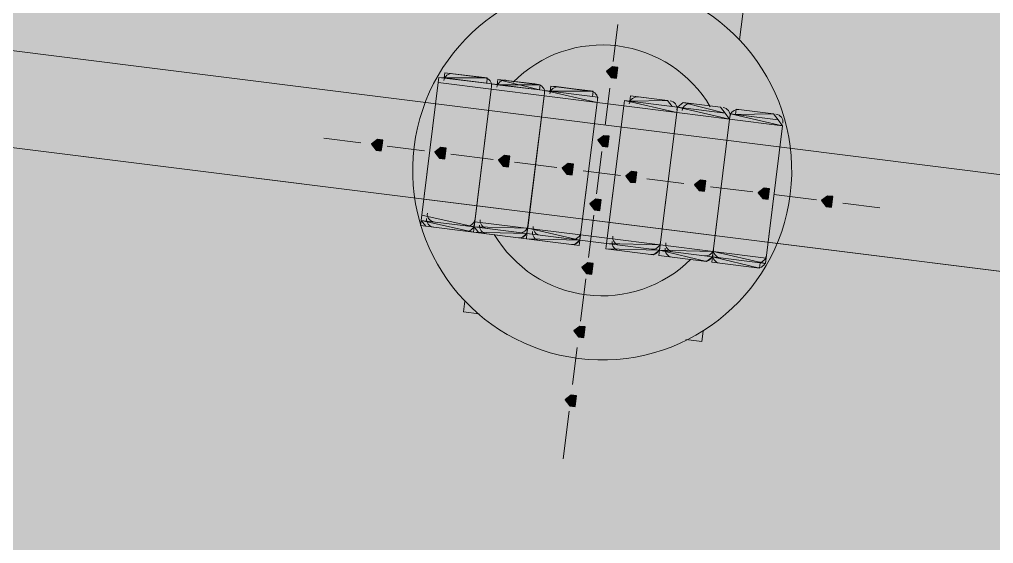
# Model space of a CAD drawing. Header units: metres. Extents: x -4 to 509425, y 7549 to 4732445.
# Drawn here: x 476016.701 to 476018.246, y 4719757.775 to 4719758.607 of the extents above; entities that cross this region are included whole.
import ezdxf

# ---------------------------------------------------------------- set-up
doc = ezdxf.new("R2010")
doc.units = ezdxf.units.M
doc.header["$LTSCALE"] = 0.01
doc.header["$MEASUREMENT"] = 0
doc.layers.get('0').update_dxf_attribs({"lineweight": 0})
doc.layers.add('_SUBESTACIÓN', color=1, linetype='Continuous')
doc.layers.add('SUBESTACION LA VID', color=253, linetype='Continuous')

# ---------------------------------------------------------------- blocks, each defined once
blk = doc.blocks.new('A$Cfff6051d')
at = {"layer": 'SUBESTACION LA VID', "transparency": 33554687}
h = blk.add_hatch(color=256, dxfattribs=at)
h.dxf.hatch_style = 2
h.paths.add_polyline_path([(476017.6488, 4719758.522), (476017.6499, 4719758.5304), (476017.6415, 4719758.5314), (476017.632, 4719758.5241), (476017.6394, 4719758.5146), (476017.6478, 4719758.5136)])
h = blk.add_hatch(color=256, dxfattribs=at)
h.dxf.hatch_style = 2
h.paths.add_polyline_path([(476017.6488, 4719758.522), (476017.6499, 4719758.5304), (476017.6415, 4719758.5314), (476017.632, 4719758.5241), (476017.6394, 4719758.5146), (476017.6478, 4719758.5136)])
h = blk.add_hatch(color=256, dxfattribs=at)
h.dxf.hatch_style = 2
h.paths.add_polyline_path([(476017.6351, 4719758.4128), (476017.6362, 4719758.4212), (476017.6278, 4719758.4222), (476017.6183, 4719758.4149), (476017.6257, 4719758.4054), (476017.6341, 4719758.4044)])
h = blk.add_hatch(color=256, dxfattribs=at)
h.dxf.hatch_style = 2
h.paths.add_polyline_path([(476017.6351, 4719758.4128), (476017.6362, 4719758.4212), (476017.6278, 4719758.4222), (476017.6183, 4719758.4149), (476017.6257, 4719758.4054), (476017.6341, 4719758.4044)])
h = blk.add_hatch(color=256, dxfattribs=at)
h.dxf.hatch_style = 2
h.paths.add_polyline_path([(476017.276, 4719758.4066), (476017.2771, 4719758.415), (476017.2687, 4719758.4161), (476017.2592, 4719758.4087), (476017.2665, 4719758.3993), (476017.2749, 4719758.3982)])
h = blk.add_hatch(color=256, dxfattribs=at)
h.dxf.hatch_style = 2
h.paths.add_polyline_path([(476017.276, 4719758.4066), (476017.2771, 4719758.415), (476017.2687, 4719758.4161), (476017.2592, 4719758.4087), (476017.2665, 4719758.3993), (476017.2749, 4719758.3982)])
h = blk.add_hatch(color=256, dxfattribs=at)
h.dxf.hatch_style = 2
h.paths.add_polyline_path([(476017.3768, 4719758.394), (476017.3779, 4719758.4024), (476017.3695, 4719758.4034), (476017.36, 4719758.3961), (476017.3674, 4719758.3866), (476017.3758, 4719758.3856)])
h = blk.add_hatch(color=256, dxfattribs=at)
h.dxf.hatch_style = 2
h.paths.add_polyline_path([(476017.3768, 4719758.394), (476017.3779, 4719758.4024), (476017.3695, 4719758.4034), (476017.36, 4719758.3961), (476017.3674, 4719758.3866), (476017.3758, 4719758.3856)])
h = blk.add_hatch(color=256, dxfattribs=at)
h.dxf.hatch_style = 2
h.paths.add_polyline_path([(476017.4776, 4719758.3813), (476017.4787, 4719758.3897), (476017.4703, 4719758.3908), (476017.4608, 4719758.3834), (476017.4682, 4719758.374), (476017.4766, 4719758.3729)])
h = blk.add_hatch(color=256, dxfattribs=at)
h.dxf.hatch_style = 2
h.paths.add_polyline_path([(476017.4776, 4719758.3813), (476017.4787, 4719758.3897), (476017.4703, 4719758.3908), (476017.4608, 4719758.3834), (476017.4682, 4719758.374), (476017.4766, 4719758.3729)])
h = blk.add_hatch(color=256, dxfattribs=at)
h.dxf.hatch_style = 2
h.paths.add_polyline_path([(476017.5784, 4719758.3687), (476017.5795, 4719758.3771), (476017.5711, 4719758.3781), (476017.5616, 4719758.3708), (476017.569, 4719758.3613), (476017.5774, 4719758.3603)])
h = blk.add_hatch(color=256, dxfattribs=at)
h.dxf.hatch_style = 2
h.paths.add_polyline_path([(476017.5784, 4719758.3687), (476017.5795, 4719758.3771), (476017.5711, 4719758.3781), (476017.5616, 4719758.3708), (476017.569, 4719758.3613), (476017.5774, 4719758.3603)])
h = blk.add_hatch(color=256, dxfattribs=at)
h.dxf.hatch_style = 2
h.paths.add_polyline_path([(476017.6792, 4719758.3561), (476017.6803, 4719758.3645), (476017.6719, 4719758.3655), (476017.6624, 4719758.3582), (476017.6698, 4719758.3487), (476017.6782, 4719758.3477)])
h = blk.add_hatch(color=256, dxfattribs=at)
h.dxf.hatch_style = 2
h.paths.add_polyline_path([(476017.6792, 4719758.3561), (476017.6803, 4719758.3645), (476017.6719, 4719758.3655), (476017.6624, 4719758.3582), (476017.6698, 4719758.3487), (476017.6782, 4719758.3477)])
h = blk.add_hatch(color=256, dxfattribs=at)
h.dxf.hatch_style = 2
h.paths.add_polyline_path([(476017.7884, 4719758.3424), (476017.7895, 4719758.3508), (476017.7811, 4719758.3518), (476017.7716, 4719758.3445), (476017.779, 4719758.335), (476017.7874, 4719758.334)])
h = blk.add_hatch(color=256, dxfattribs=at)
h.dxf.hatch_style = 2
h.paths.add_polyline_path([(476017.7884, 4719758.3424), (476017.7895, 4719758.3508), (476017.7811, 4719758.3518), (476017.7716, 4719758.3445), (476017.779, 4719758.335), (476017.7874, 4719758.334)])
h = blk.add_hatch(color=256, dxfattribs=at)
h.dxf.hatch_style = 2
h.paths.add_polyline_path([(476017.8892, 4719758.3297), (476017.8903, 4719758.3381), (476017.8819, 4719758.3392), (476017.8724, 4719758.3318), (476017.8798, 4719758.3224), (476017.8882, 4719758.3213)])
h = blk.add_hatch(color=256, dxfattribs=at)
h.dxf.hatch_style = 2
h.paths.add_polyline_path([(476017.8892, 4719758.3297), (476017.8903, 4719758.3381), (476017.8819, 4719758.3392), (476017.8724, 4719758.3318), (476017.8798, 4719758.3224), (476017.8882, 4719758.3213)])
h = blk.add_hatch(color=256, dxfattribs=at)
h.dxf.hatch_style = 2
h.paths.add_polyline_path([(476017.6225, 4719758.312), (476017.6236, 4719758.3204), (476017.6151, 4719758.3214), (476017.6057, 4719758.3141), (476017.613, 4719758.3046), (476017.6214, 4719758.3036)])
h = blk.add_hatch(color=256, dxfattribs=at)
h.dxf.hatch_style = 2
h.paths.add_polyline_path([(476017.6225, 4719758.312), (476017.6236, 4719758.3204), (476017.6151, 4719758.3214), (476017.6057, 4719758.3141), (476017.613, 4719758.3046), (476017.6214, 4719758.3036)])
h = blk.add_hatch(color=256, dxfattribs=at)
h.dxf.hatch_style = 2
h.paths.add_polyline_path([(476017.99, 4719758.3171), (476017.9911, 4719758.3255), (476017.9827, 4719758.3265), (476017.9732, 4719758.3192), (476017.9806, 4719758.3097), (476017.989, 4719758.3087)])
h = blk.add_hatch(color=256, dxfattribs=at)
h.dxf.hatch_style = 2
h.paths.add_polyline_path([(476017.99, 4719758.3171), (476017.9911, 4719758.3255), (476017.9827, 4719758.3265), (476017.9732, 4719758.3192), (476017.9806, 4719758.3097), (476017.989, 4719758.3087)])
h = blk.add_hatch(color=256, dxfattribs=at)
h.dxf.hatch_style = 2
h.paths.add_polyline_path([(476017.6099, 4719758.2112), (476017.6109, 4719758.2196), (476017.6025, 4719758.2206), (476017.5931, 4719758.2133), (476017.6004, 4719758.2038), (476017.6088, 4719758.2028)])
h = blk.add_hatch(color=256, dxfattribs=at)
h.dxf.hatch_style = 2
h.paths.add_polyline_path([(476017.6099, 4719758.2112), (476017.6109, 4719758.2196), (476017.6025, 4719758.2206), (476017.5931, 4719758.2133), (476017.6004, 4719758.2038), (476017.6088, 4719758.2028)])
h = blk.add_hatch(color=256, dxfattribs=at)
h.dxf.hatch_style = 2
h.paths.add_polyline_path([(476017.5972, 4719758.1104), (476017.5983, 4719758.1188), (476017.5899, 4719758.1198), (476017.5804, 4719758.1125), (476017.5878, 4719758.103), (476017.5962, 4719758.102)])
h = blk.add_hatch(color=256, dxfattribs=at)
h.dxf.hatch_style = 2
h.paths.add_polyline_path([(476017.5972, 4719758.1104), (476017.5983, 4719758.1188), (476017.5899, 4719758.1198), (476017.5804, 4719758.1125), (476017.5878, 4719758.103), (476017.5962, 4719758.102)])
h = blk.add_hatch(color=256, dxfattribs=at)
h.dxf.hatch_style = 2
h.paths.add_polyline_path([(476017.5835, 4719758.0012), (476017.5846, 4719758.0096), (476017.5762, 4719758.0106), (476017.5667, 4719758.0033), (476017.5741, 4719757.9938), (476017.5825, 4719757.9928)])
h = blk.add_hatch(color=256, dxfattribs=at)
h.dxf.hatch_style = 2
h.paths.add_polyline_path([(476017.5835, 4719758.0012), (476017.5846, 4719758.0096), (476017.5762, 4719758.0106), (476017.5667, 4719758.0033), (476017.5741, 4719757.9938), (476017.5825, 4719757.9928)])
at = {"layer": 'SUBESTACION LA VID', "lineweight": 15}
for p, q in [((476072.2069, 4719751.5967), (475976.9555, 4719763.5384)), ((476072.1879, 4719751.4455), (475976.9365, 4719763.3871)), ((476017.8431, 4719758.5744), (476018.2201, 4719761.5817)), ((476017.8431, 4719758.5744), (476018.2201, 4719761.5817)), ((476017.6499, 4719758.5986), (476017.6425, 4719758.5398)), ((476017.6499, 4719758.5986), (476017.6425, 4719758.5398)), ((476017.4346, 4719758.5147), (476017.3842, 4719758.521)), ((476017.4346, 4719758.5147), (476017.3842, 4719758.521)), ((476017.3653, 4719758.5063), (476017.3379, 4719758.2879)), ((476017.3653, 4719758.5063), (476017.339, 4719758.2963)), ((476017.5186, 4719758.5042), (476017.4682, 4719758.5105)), ((476017.5186, 4719758.5042), (476017.4682, 4719758.5105)), ((476017.6026, 4719758.4936), (476017.5522, 4719758.5)), ((476017.6026, 4719758.4936), (476017.5522, 4719758.5)), ((476017.6373, 4719758.4978), (476017.6299, 4719758.439)), ((476017.6373, 4719758.4978), (476017.6299, 4719758.439)), ((476017.4493, 4719758.4958), (476017.4219, 4719758.2774)), ((476017.4219, 4719758.2774), (476017.4493, 4719758.4958)), ((476017.4493, 4719758.4958), (476017.423, 4719758.2858)), ((476017.423, 4719758.2858), (476017.4493, 4719758.4958)), ((476017.5333, 4719758.4853), (476017.5059, 4719758.2669)), ((476017.5059, 4719758.2669), (476017.5333, 4719758.4853)), ((476017.5333, 4719758.4853), (476017.507, 4719758.2753)), ((476017.507, 4719758.2753), (476017.5333, 4719758.4853)), ((476017.6782, 4719758.4842), (476017.7286, 4719758.4778)), ((476017.6782, 4719758.4842), (476017.7286, 4719758.4778)), ((476017.5899, 4719758.2563), (476017.6173, 4719758.4747)), ((476017.591, 4719758.2647), (476017.6173, 4719758.4747)), ((476017.6319, 4719758.2511), (476017.6593, 4719758.4695)), ((476017.633, 4719758.2595), (476017.6593, 4719758.4695)), ((476017.7622, 4719758.4736), (476017.8126, 4719758.4673)), ((476017.7622, 4719758.4736), (476017.8126, 4719758.4673)), ((476017.7433, 4719758.4589), (476017.7159, 4719758.2405)), ((476017.7159, 4719758.2405), (476017.7433, 4719758.4589)), ((476017.7433, 4719758.4589), (476017.717, 4719758.2489)), ((476017.717, 4719758.2489), (476017.7433, 4719758.4589)), ((476017.8378, 4719758.4642), (476017.8966, 4719758.4568)), ((476017.8378, 4719758.4642), (476017.8966, 4719758.4568)), ((476017.8273, 4719758.4484), (476017.7999, 4719758.23)), ((476017.7999, 4719758.23), (476017.8273, 4719758.4484)), ((476017.8273, 4719758.4484), (476017.801, 4719758.2384)), ((476017.801, 4719758.2384), (476017.8273, 4719758.4484)), ((476017.9113, 4719758.4379), (476017.8839, 4719758.2195)), ((476017.9113, 4719758.4379), (476017.885, 4719758.2279)), ((476017.2424, 4719758.4108), (476017.1836, 4719758.4182)), ((476017.2424, 4719758.4108), (476017.1836, 4719758.4182)), ((476017.3432, 4719758.3982), (476017.2844, 4719758.4056)), ((476017.3432, 4719758.3982), (476017.2844, 4719758.4056)), ((476017.4524, 4719758.3845), (476017.3852, 4719758.3929)), ((476017.4524, 4719758.3845), (476017.3852, 4719758.3929)), ((476017.6246, 4719758.397), (476017.6162, 4719758.3298)), ((476017.6246, 4719758.397), (476017.6173, 4719758.3382)), ((476017.5532, 4719758.3719), (476017.486, 4719758.3803)), ((476017.5532, 4719758.3719), (476017.486, 4719758.3803)), ((476017.654, 4719758.3592), (476017.5952, 4719758.3666)), ((476017.654, 4719758.3592), (476017.5952, 4719758.3666)), ((476017.7548, 4719758.3466), (476017.696, 4719758.3539)), ((476017.7548, 4719758.3466), (476017.696, 4719758.3539)), ((476017.864, 4719758.3329), (476017.7968, 4719758.3413)), ((476017.864, 4719758.3329), (476017.7968, 4719758.3413)), ((476017.9648, 4719758.3202), (476017.8976, 4719758.3287)), ((476017.9648, 4719758.3202), (476017.8976, 4719758.3287)), ((476018.0656, 4719758.3076), (476018.0068, 4719758.315)), ((476018.0656, 4719758.3076), (476018.0068, 4719758.315)), ((476017.612, 4719758.2962), (476017.6036, 4719758.229)), ((476017.612, 4719758.2962), (476017.6036, 4719758.229)), ((476017.3537, 4719758.2774), (476017.4041, 4719758.2711)), ((476017.3537, 4719758.2774), (476017.4041, 4719758.2711)), ((476017.4377, 4719758.2669), (476017.4881, 4719758.2606)), ((476017.4377, 4719758.2669), (476017.4881, 4719758.2606)), ((476017.5217, 4719758.2564), (476017.5721, 4719758.25)), ((476017.5217, 4719758.2564), (476017.5721, 4719758.25)), ((476017.6981, 4719758.2342), (476017.6477, 4719758.2406)), ((476017.6981, 4719758.2342), (476017.6477, 4719758.2406)), ((476017.7821, 4719758.2237), (476017.7317, 4719758.23)), ((476017.7821, 4719758.2237), (476017.7317, 4719758.23)), ((476017.8661, 4719758.2132), (476017.8073, 4719758.2205)), ((476017.8661, 4719758.2132), (476017.8073, 4719758.2205)), ((476017.5993, 4719758.1954), (476017.5909, 4719758.1282)), ((476017.5993, 4719758.1954), (476017.5909, 4719758.1282)), ((476017.5857, 4719758.0862), (476017.5783, 4719758.0274)), ((476017.5857, 4719758.0862), (476017.5783, 4719758.0274)), ((476017.573, 4719757.9854), (476017.5635, 4719757.9098)), ((476017.573, 4719757.9854), (476017.5635, 4719757.9098))]:
    blk.add_line(p, q, dxfattribs=at)
at = {"layer": 'SUBESTACION LA VID', "lineweight": 0}
for p, q in [((476017.3747, 4719758.5137), (476017.442, 4719758.5053)), ((476017.3747, 4719758.5137), (476017.442, 4719758.5053)), ((476017.3747, 4719758.5137), (476017.443, 4719758.5137)), ((476017.3747, 4719758.5137), (476017.442, 4719758.5053)), ((476017.3747, 4719758.5137), (476017.442, 4719758.5053)), ((476017.3747, 4719758.5137), (476017.443, 4719758.5137)), ((476017.3758, 4719758.5221), (476017.443, 4719758.5137)), ((476017.3758, 4719758.5221), (476017.443, 4719758.5137)), ((476017.3758, 4719758.5221), (476017.4346, 4719758.5147)), ((476017.3758, 4719758.5221), (476017.443, 4719758.5137)), ((476017.3758, 4719758.5221), (476017.443, 4719758.5137)), ((476017.3758, 4719758.5221), (476017.4346, 4719758.5147)), ((476017.4504, 4719758.5042), (476017.5344, 4719758.4937)), ((476017.4504, 4719758.5042), (476017.5344, 4719758.4937)), ((476017.4588, 4719758.5031), (476017.526, 4719758.4947)), ((476017.4588, 4719758.5031), (476017.526, 4719758.4947)), ((476017.4588, 4719758.5031), (476017.526, 4719758.4947)), ((476017.4588, 4719758.5031), (476017.526, 4719758.4947)), ((476017.4588, 4719758.5031), (476017.526, 4719758.4947)), ((476017.4588, 4719758.5031), (476017.527, 4719758.5031)), ((476017.4598, 4719758.5115), (476017.526, 4719758.4947)), ((476017.4598, 4719758.5115), (476017.527, 4719758.5031)), ((476017.4598, 4719758.5115), (476017.527, 4719758.5031)), ((476017.4598, 4719758.5115), (476017.527, 4719758.5031)), ((476017.5438, 4719758.501), (476017.611, 4719758.4926)), ((476017.5438, 4719758.501), (476017.6026, 4719758.4936)), ((476017.5438, 4719758.501), (476017.611, 4719758.4926)), ((476017.5438, 4719758.501), (476017.6026, 4719758.4936)), ((476017.5333, 4719758.4853), (476017.6173, 4719758.4747)), ((476017.5333, 4719758.4853), (476017.6173, 4719758.4747)), ((476017.5333, 4719758.4853), (476017.6173, 4719758.4747)), ((476017.5333, 4719758.4853), (476017.6173, 4719758.4747)), ((476017.5344, 4719758.4937), (476017.6173, 4719758.4747)), ((476017.5344, 4719758.4937), (476017.61, 4719758.4842)), ((476017.5344, 4719758.4937), (476017.6173, 4719758.4747)), ((476017.5344, 4719758.4937), (476017.61, 4719758.4842)), ((476017.5428, 4719758.4926), (476017.61, 4719758.4842)), ((476017.5428, 4719758.4926), (476017.61, 4719758.4842)), ((476017.5428, 4719758.4926), (476017.611, 4719758.4926)), ((476017.5428, 4719758.4926), (476017.611, 4719758.4926)), ((476017.5428, 4719758.4926), (476017.61, 4719758.4842)), ((476017.5428, 4719758.4926), (476017.61, 4719758.4842)), ((476017.5428, 4719758.4926), (476017.61, 4719758.4842)), ((476017.5428, 4719758.4926), (476017.611, 4719758.4926)), ((476017.6698, 4719758.4852), (476017.7286, 4719758.4778)), ((476017.6698, 4719758.4852), (476017.7286, 4719758.4778)), ((476017.6782, 4719758.4842), (476017.7286, 4719758.4778)), ((476017.6782, 4719758.4842), (476017.7286, 4719758.4778)), ((476017.6593, 4719758.4695), (476017.7433, 4719758.4589)), ((476017.6604, 4719758.4779), (476017.7433, 4719758.4589)), ((476017.6604, 4719758.4779), (476017.736, 4719758.4684)), ((476017.6604, 4719758.4779), (476017.736, 4719758.4684)), ((476017.6688, 4719758.4768), (476017.7286, 4719758.4778)), ((476017.6688, 4719758.4768), (476017.7286, 4719758.4778)), ((476017.6688, 4719758.4768), (476017.736, 4719758.4684)), ((476017.6688, 4719758.4768), (476017.736, 4719758.4684)), ((476017.6688, 4719758.4768), (476017.736, 4719758.4684)), ((476017.6688, 4719758.4768), (476017.736, 4719758.4684)), ((476017.6688, 4719758.4768), (476017.736, 4719758.4684)), ((476017.6688, 4719758.4768), (476017.736, 4719758.4684)), ((476017.7444, 4719758.4673), (476017.82, 4719758.4579)), ((476017.7444, 4719758.4673), (476017.82, 4719758.4579)), ((476017.7444, 4719758.4673), (476017.82, 4719758.4579)), ((476017.7444, 4719758.4673), (476017.82, 4719758.4579)), ((476017.7444, 4719758.4673), (476017.82, 4719758.4579)), ((476017.7444, 4719758.4673), (476017.82, 4719758.4579)), ((476017.7538, 4719758.4747), (476017.82, 4719758.4579)), ((476017.7538, 4719758.4747), (476017.8126, 4719758.4673)), ((476017.7538, 4719758.4747), (476017.8126, 4719758.4673)), ((476017.7538, 4719758.4747), (476017.82, 4719758.4579)), ((476017.7538, 4719758.4747), (476017.8126, 4719758.4673)), ((476017.7538, 4719758.4747), (476017.8126, 4719758.4673)), ((476017.7622, 4719758.4736), (476017.8126, 4719758.4673)), ((476017.7622, 4719758.4736), (476017.8126, 4719758.4673)), ((476017.7433, 4719758.4589), (476017.8273, 4719758.4484)), ((476017.7433, 4719758.4589), (476017.8273, 4719758.4484)), ((476017.7528, 4719758.4663), (476017.82, 4719758.4579)), ((476017.7528, 4719758.4663), (476017.82, 4719758.4579)), ((476017.8284, 4719758.4568), (476017.904, 4719758.4473)), ((476017.8284, 4719758.4568), (476017.904, 4719758.4473)), ((476017.8284, 4719758.4568), (476017.904, 4719758.4473)), ((476017.8284, 4719758.4568), (476017.904, 4719758.4473)), ((476017.8368, 4719758.4558), (476017.8966, 4719758.4568)), ((476017.8368, 4719758.4558), (476017.8966, 4719758.4568)), ((476017.8368, 4719758.4558), (476017.904, 4719758.4473)), ((476017.8368, 4719758.4558), (476017.904, 4719758.4473)), ((476017.8378, 4719758.4642), (476017.8966, 4719758.4568)), ((476017.8378, 4719758.4642), (476017.8966, 4719758.4568)), ((476017.8378, 4719758.4642), (476017.8966, 4719758.4568)), ((476017.8378, 4719758.4642), (476017.8966, 4719758.4568)), ((476017.8273, 4719758.4484), (476017.9113, 4719758.4379)), ((476017.8273, 4719758.4484), (476017.9113, 4719758.4379)), ((476017.8273, 4719758.4484), (476017.9113, 4719758.4379)), ((476017.8273, 4719758.4484), (476017.9113, 4719758.4379)), ((476017.4219, 4719758.2774), (476017.339, 4719758.2963)), ((476017.423, 4719758.2858), (476017.591, 4719758.2647)), ((476017.4125, 4719758.27), (476017.3453, 4719758.2785)), ((476017.4125, 4719758.27), (476017.3453, 4719758.2785)), ((476017.4125, 4719758.27), (476017.3453, 4719758.2785)), ((476017.4125, 4719758.27), (476017.3453, 4719758.2785)), ((476017.4125, 4719758.27), (476017.3453, 4719758.2785)), ((476017.4125, 4719758.27), (476017.3453, 4719758.2785)), ((476017.4125, 4719758.27), (476017.3537, 4719758.2774)), ((476017.4125, 4719758.27), (476017.3537, 4719758.2774)), ((476017.5059, 4719758.2669), (476017.4209, 4719758.269)), ((476017.5049, 4719758.2585), (476017.4209, 4719758.269)), ((476017.5059, 4719758.2669), (476017.4219, 4719758.2774)), ((476017.5059, 4719758.2669), (476017.4219, 4719758.2774)), ((476017.507, 4719758.2753), (476017.4219, 4719758.2774)), ((476017.5059, 4719758.2669), (476017.4219, 4719758.2774)), ((476017.5059, 4719758.2669), (476017.4219, 4719758.2774)), ((476017.5059, 4719758.2669), (476017.4219, 4719758.2774)), ((476017.4881, 4719758.2606), (476017.4293, 4719758.2679)), ((476017.4965, 4719758.2595), (476017.4293, 4719758.2679)), ((476017.4965, 4719758.2595), (476017.4293, 4719758.2679)), ((476017.4965, 4719758.2595), (476017.4293, 4719758.2679)), ((476017.4965, 4719758.2595), (476017.4293, 4719758.2679)), ((476017.4965, 4719758.2595), (476017.4293, 4719758.2679)), ((476017.4881, 4719758.2606), (476017.4293, 4719758.2679)), ((476017.4965, 4719758.2595), (476017.4293, 4719758.2679)), ((476017.4965, 4719758.2595), (476017.4293, 4719758.2679)), ((476017.4965, 4719758.2595), (476017.4293, 4719758.2679)), ((476017.4965, 4719758.2595), (476017.4293, 4719758.2679)), ((476017.4965, 4719758.2595), (476017.4293, 4719758.2679)), ((476017.5899, 4719758.2563), (476017.5059, 4719758.2669)), ((476017.5899, 4719758.2563), (476017.5059, 4719758.2669)), ((476017.5805, 4719758.249), (476017.5049, 4719758.2585)), ((476017.5899, 4719758.2563), (476017.5049, 4719758.2585)), ((476017.5805, 4719758.249), (476017.5049, 4719758.2585)), ((476017.5805, 4719758.249), (476017.5049, 4719758.2585)), ((476017.5899, 4719758.2563), (476017.5049, 4719758.2585)), ((476017.5805, 4719758.249), (476017.5133, 4719758.2574)), ((476017.5805, 4719758.249), (476017.5133, 4719758.2574)), ((476017.5805, 4719758.249), (476017.5133, 4719758.2574)), ((476017.5805, 4719758.249), (476017.5133, 4719758.2574)), ((476017.5805, 4719758.249), (476017.5133, 4719758.2574)), ((476017.5805, 4719758.249), (476017.5133, 4719758.2574)), ((476017.5805, 4719758.249), (476017.5133, 4719758.2574)), ((476017.7159, 4719758.2405), (476017.6319, 4719758.2511)), ((476017.717, 4719758.2489), (476017.6319, 4719758.2511)), ((476017.7159, 4719758.2405), (476017.6319, 4719758.2511)), ((476017.885, 4719758.2279), (476017.633, 4719758.2595)), ((476017.6981, 4719758.2342), (476017.6393, 4719758.2416)), ((476017.7065, 4719758.2332), (476017.6393, 4719758.2416)), ((476017.7065, 4719758.2332), (476017.6393, 4719758.2416)), ((476017.6981, 4719758.2342), (476017.6393, 4719758.2416)), ((476017.7065, 4719758.2332), (476017.6393, 4719758.2416)), ((476017.7065, 4719758.2332), (476017.6393, 4719758.2416)), ((476017.7915, 4719758.2311), (476017.7159, 4719758.2405)), ((476017.7915, 4719758.2311), (476017.7159, 4719758.2405)), ((476017.885, 4719758.2279), (476017.717, 4719758.2489)), ((476017.8839, 4719758.2195), (476017.801, 4719758.2384)), ((476017.7905, 4719758.2227), (476017.7149, 4719758.2321)), ((476017.7905, 4719758.2227), (476017.7149, 4719758.2321)), ((476017.7905, 4719758.2227), (476017.7149, 4719758.2321)), ((476017.7905, 4719758.2227), (476017.7149, 4719758.2321)), ((476017.7821, 4719758.2237), (476017.7233, 4719758.2311)), ((476017.7905, 4719758.2227), (476017.7233, 4719758.2311)), ((476017.7821, 4719758.2237), (476017.7233, 4719758.2311)), ((476017.7905, 4719758.2227), (476017.7233, 4719758.2311)), ((476017.7821, 4719758.2237), (476017.7317, 4719758.23)), ((476017.7821, 4719758.2237), (476017.7317, 4719758.23)), ((476017.8745, 4719758.2121), (476017.7989, 4719758.2216)), ((476017.8745, 4719758.2121), (476017.7989, 4719758.2216)), ((476017.8745, 4719758.2121), (476017.7989, 4719758.2216)), ((476017.8745, 4719758.2121), (476017.7989, 4719758.2216)), ((476017.8745, 4719758.2121), (476017.7989, 4719758.2216)), ((476017.8745, 4719758.2121), (476017.7999, 4719758.23)), ((476017.8661, 4719758.2132), (476017.8073, 4719758.2205)), ((476017.8661, 4719758.2132), (476017.8073, 4719758.2205)), ((476017.8661, 4719758.2132), (476017.8073, 4719758.2205)), ((476017.8745, 4719758.2121), (476017.8073, 4719758.2205)), ((476017.8745, 4719758.2121), (476017.8073, 4719758.2205)), ((476017.8661, 4719758.2132), (476017.8073, 4719758.2205)), ((476017.8661, 4719758.2132), (476017.8073, 4719758.2205)), ((476017.8661, 4719758.2132), (476017.8073, 4719758.2205)), ((476017.8745, 4719758.2121), (476017.8073, 4719758.2205)), ((476017.8745, 4719758.2121), (476017.8073, 4719758.2205))]:
    blk.add_line(p, q, dxfattribs=at)
at = {"layer": 'SUBESTACION LA VID', "lineweight": 15}
for points in [[(476072.1879, 4719751.4455), (476072.2069, 4719751.5967), (475976.9555, 4719763.5384), (475976.9365, 4719763.3871), (476072.1879, 4719751.4455)], [(476017.485, 4719758.5084), (476017.4682, 4719758.5105), (476017.4598, 4719758.5115), (476017.4588, 4719758.5031), (476017.4504, 4719758.5042), (476017.4493, 4719758.4958), (476017.4504, 4719758.5042), (476017.442, 4719758.5053), (476017.443, 4719758.5137), (476017.4346, 4719758.5147), (476017.3842, 4719758.521), (476017.3758, 4719758.5221), (476017.3747, 4719758.5137), (476017.3663, 4719758.5147), (476017.3653, 4719758.5063), (476017.3379, 4719758.2879), (476017.3369, 4719758.2795), (476017.3453, 4719758.2785), (476017.3537, 4719758.2774), (476017.4041, 4719758.2711), (476017.4125, 4719758.27), (476017.4209, 4719758.269), (476017.4219, 4719758.2774), (476017.4293, 4719758.2679), (476017.4377, 4719758.2669), (476017.4881, 4719758.2606), (476017.4965, 4719758.2595), (476017.5049, 4719758.2585), (476017.5059, 4719758.2669), (476017.5049, 4719758.2585), (476017.5133, 4719758.2574), (476017.5217, 4719758.2564), (476017.5721, 4719758.25), (476017.5805, 4719758.249), (476017.5889, 4719758.2479), (476017.5899, 4719758.2563), (476017.6319, 4719758.2511), (476017.6309, 4719758.2427), (476017.6393, 4719758.2416), (476017.6477, 4719758.2406), (476017.6981, 4719758.2342), (476017.7065, 4719758.2332), (476017.7159, 4719758.2405), (476017.7149, 4719758.2321), (476017.7233, 4719758.2311), (476017.7317, 4719758.23), (476017.7821, 4719758.2237), (476017.7905, 4719758.2227), (476017.7999, 4719758.23), (476017.7989, 4719758.2216), (476017.8073, 4719758.2205), (476017.8661, 4719758.2132), (476017.8745, 4719758.2121), (476017.8755, 4719758.2205), (476017.8839, 4719758.2195), (476017.9113, 4719758.4379), (476017.904, 4719758.4473), (476017.8966, 4719758.4568), (476017.8378, 4719758.4642), (476017.8368, 4719758.4558), (476017.8284, 4719758.4568), (476017.8273, 4719758.4484), (476017.82, 4719758.4579), (476017.8126, 4719758.4673), (476017.7622, 4719758.4736), (476017.7538, 4719758.4747), (476017.7444, 4719758.4673), (476017.7433, 4719758.4589), (476017.7444, 4719758.4673), (476017.736, 4719758.4684), (476017.7286, 4719758.4778), (476017.6782, 4719758.4842), (476017.6698, 4719758.4852), (476017.6688, 4719758.4768), (476017.6604, 4719758.4779), (476017.6593, 4719758.4695), (476017.6173, 4719758.4747), (476017.6184, 4719758.4831), (476017.61, 4719758.4842), (476017.611, 4719758.4926), (476017.6026, 4719758.4936), (476017.5522, 4719758.5), (476017.5438, 4719758.501), (476017.5428, 4719758.4926), (476017.5344, 4719758.4937), (476017.5333, 4719758.4853), (476017.5344, 4719758.4937), (476017.526, 4719758.4947), (476017.527, 4719758.5031), (476017.5186, 4719758.5042), (476017.485, 4719758.5084)], [(476017.485, 4719758.5084), (476017.4682, 4719758.5105), (476017.4598, 4719758.5115), (476017.4588, 4719758.5031), (476017.4504, 4719758.5042), (476017.4493, 4719758.4958), (476017.4504, 4719758.5042), (476017.442, 4719758.5053), (476017.443, 4719758.5137), (476017.4346, 4719758.5147), (476017.3842, 4719758.521), (476017.3758, 4719758.5221), (476017.3747, 4719758.5137), (476017.3663, 4719758.5147), (476017.3653, 4719758.5063), (476017.339, 4719758.2963), (476017.3379, 4719758.2879), (476017.3453, 4719758.2785), (476017.3537, 4719758.2774), (476017.4041, 4719758.2711), (476017.4125, 4719758.27), (476017.4209, 4719758.269), (476017.4219, 4719758.2774), (476017.423, 4719758.2858), (476017.4219, 4719758.2774), (476017.4293, 4719758.2679), (476017.4377, 4719758.2669), (476017.4881, 4719758.2606), (476017.4965, 4719758.2595), (476017.5059, 4719758.2669), (476017.507, 4719758.2753), (476017.5059, 4719758.2669), (476017.5049, 4719758.2585), (476017.5133, 4719758.2574), (476017.5217, 4719758.2564), (476017.5721, 4719758.25), (476017.5805, 4719758.249), (476017.5899, 4719758.2563), (476017.591, 4719758.2647), (476017.633, 4719758.2595), (476017.6319, 4719758.2511), (476017.6309, 4719758.2427), (476017.6393, 4719758.2416), (476017.6477, 4719758.2406), (476017.6981, 4719758.2342), (476017.7065, 4719758.2332), (476017.7159, 4719758.2405), (476017.717, 4719758.2489), (476017.7159, 4719758.2405), (476017.7149, 4719758.2321), (476017.7233, 4719758.2311), (476017.7317, 4719758.23), (476017.7821, 4719758.2237), (476017.7905, 4719758.2227), (476017.7999, 4719758.23), (476017.801, 4719758.2384), (476017.7999, 4719758.23), (476017.7989, 4719758.2216), (476017.8073, 4719758.2205), (476017.8661, 4719758.2132), (476017.8745, 4719758.2121), (476017.8755, 4719758.2205), (476017.8839, 4719758.2195), (476017.885, 4719758.2279), (476017.9113, 4719758.4379), (476017.904, 4719758.4473), (476017.8966, 4719758.4568), (476017.8378, 4719758.4642), (476017.8368, 4719758.4558), (476017.8284, 4719758.4568), (476017.8273, 4719758.4484), (476017.82, 4719758.4579), (476017.8126, 4719758.4673), (476017.7622, 4719758.4736), (476017.7538, 4719758.4747), (476017.7444, 4719758.4673), (476017.7433, 4719758.4589), (476017.7444, 4719758.4673), (476017.736, 4719758.4684), (476017.7286, 4719758.4778), (476017.6782, 4719758.4842), (476017.6698, 4719758.4852), (476017.6688, 4719758.4768), (476017.6604, 4719758.4779), (476017.6593, 4719758.4695), (476017.6173, 4719758.4747), (476017.6184, 4719758.4831), (476017.61, 4719758.4842), (476017.611, 4719758.4926), (476017.6026, 4719758.4936), (476017.5522, 4719758.5), (476017.5438, 4719758.501), (476017.5428, 4719758.4926), (476017.5344, 4719758.4937), (476017.5333, 4719758.4853), (476017.5344, 4719758.4937), (476017.526, 4719758.4947), (476017.527, 4719758.5031), (476017.5186, 4719758.5042), (476017.485, 4719758.5084)], [(476017.4303, 4719758.1398), (476017.4051, 4719758.143), (476017.4072, 4719758.1598)], [(476017.4303, 4719758.1398), (476017.4051, 4719758.143), (476017.4072, 4719758.1598)], [(476017.7579, 4719758.0988), (476017.7831, 4719758.0956), (476017.7852, 4719758.1124)], [(476017.7579, 4719758.0988), (476017.7831, 4719758.0956), (476017.7852, 4719758.1124)]]:
    blk.add_lwpolyline(points, dxfattribs=at)
at = {"layer": 'SUBESTACION LA VID'}
for points in [[(476017.6488, 4719758.522), (476017.6499, 4719758.5304), (476017.6415, 4719758.5314), (476017.632, 4719758.5241), (476017.6394, 4719758.5146), (476017.6478, 4719758.5136)], [(476017.6488, 4719758.522), (476017.6499, 4719758.5304), (476017.6415, 4719758.5314), (476017.632, 4719758.5241), (476017.6394, 4719758.5146), (476017.6478, 4719758.5136)], [(476017.6351, 4719758.4128), (476017.6362, 4719758.4212), (476017.6278, 4719758.4222), (476017.6183, 4719758.4149), (476017.6257, 4719758.4054), (476017.6341, 4719758.4044)], [(476017.6351, 4719758.4128), (476017.6362, 4719758.4212), (476017.6278, 4719758.4222), (476017.6183, 4719758.4149), (476017.6257, 4719758.4054), (476017.6341, 4719758.4044)], [(476017.276, 4719758.4066), (476017.2771, 4719758.415), (476017.2687, 4719758.4161), (476017.2592, 4719758.4087), (476017.2665, 4719758.3993), (476017.2749, 4719758.3982)], [(476017.276, 4719758.4066), (476017.2771, 4719758.415), (476017.2687, 4719758.4161), (476017.2592, 4719758.4087), (476017.2665, 4719758.3993), (476017.2749, 4719758.3982)], [(476017.3768, 4719758.394), (476017.3779, 4719758.4024), (476017.3695, 4719758.4034), (476017.36, 4719758.3961), (476017.3674, 4719758.3866), (476017.3758, 4719758.3856)], [(476017.3768, 4719758.394), (476017.3779, 4719758.4024), (476017.3695, 4719758.4034), (476017.36, 4719758.3961), (476017.3674, 4719758.3866), (476017.3758, 4719758.3856)], [(476017.4776, 4719758.3813), (476017.4787, 4719758.3897), (476017.4703, 4719758.3908), (476017.4608, 4719758.3834), (476017.4682, 4719758.374), (476017.4766, 4719758.3729)], [(476017.4776, 4719758.3813), (476017.4787, 4719758.3897), (476017.4703, 4719758.3908), (476017.4608, 4719758.3834), (476017.4682, 4719758.374), (476017.4766, 4719758.3729)], [(476017.5784, 4719758.3687), (476017.5795, 4719758.3771), (476017.5711, 4719758.3781), (476017.5616, 4719758.3708), (476017.569, 4719758.3613), (476017.5774, 4719758.3603)], [(476017.5784, 4719758.3687), (476017.5795, 4719758.3771), (476017.5711, 4719758.3781), (476017.5616, 4719758.3708), (476017.569, 4719758.3613), (476017.5774, 4719758.3603)], [(476017.6792, 4719758.3561), (476017.6803, 4719758.3645), (476017.6719, 4719758.3655), (476017.6624, 4719758.3582), (476017.6698, 4719758.3487), (476017.6782, 4719758.3477)], [(476017.6792, 4719758.3561), (476017.6803, 4719758.3645), (476017.6719, 4719758.3655), (476017.6624, 4719758.3582), (476017.6698, 4719758.3487), (476017.6782, 4719758.3477)], [(476017.7884, 4719758.3424), (476017.7895, 4719758.3508), (476017.7811, 4719758.3518), (476017.7716, 4719758.3445), (476017.779, 4719758.335), (476017.7874, 4719758.334)], [(476017.7884, 4719758.3424), (476017.7895, 4719758.3508), (476017.7811, 4719758.3518), (476017.7716, 4719758.3445), (476017.779, 4719758.335), (476017.7874, 4719758.334)], [(476017.8892, 4719758.3297), (476017.8903, 4719758.3381), (476017.8819, 4719758.3392), (476017.8724, 4719758.3318), (476017.8798, 4719758.3224), (476017.8882, 4719758.3213)], [(476017.8892, 4719758.3297), (476017.8903, 4719758.3381), (476017.8819, 4719758.3392), (476017.8724, 4719758.3318), (476017.8798, 4719758.3224), (476017.8882, 4719758.3213)], [(476017.6225, 4719758.312), (476017.6236, 4719758.3204), (476017.6151, 4719758.3214), (476017.6057, 4719758.3141), (476017.613, 4719758.3046), (476017.6214, 4719758.3036)], [(476017.6225, 4719758.312), (476017.6236, 4719758.3204), (476017.6151, 4719758.3214), (476017.6057, 4719758.3141), (476017.613, 4719758.3046), (476017.6214, 4719758.3036)], [(476017.99, 4719758.3171), (476017.9911, 4719758.3255), (476017.9827, 4719758.3265), (476017.9732, 4719758.3192), (476017.9806, 4719758.3097), (476017.989, 4719758.3087)], [(476017.99, 4719758.3171), (476017.9911, 4719758.3255), (476017.9827, 4719758.3265), (476017.9732, 4719758.3192), (476017.9806, 4719758.3097), (476017.989, 4719758.3087)], [(476017.6099, 4719758.2112), (476017.6109, 4719758.2196), (476017.6025, 4719758.2206), (476017.5931, 4719758.2133), (476017.6004, 4719758.2038), (476017.6088, 4719758.2028)], [(476017.6099, 4719758.2112), (476017.6109, 4719758.2196), (476017.6025, 4719758.2206), (476017.5931, 4719758.2133), (476017.6004, 4719758.2038), (476017.6088, 4719758.2028)], [(476017.5972, 4719758.1104), (476017.5983, 4719758.1188), (476017.5899, 4719758.1198), (476017.5804, 4719758.1125), (476017.5878, 4719758.103), (476017.5962, 4719758.102)], [(476017.5972, 4719758.1104), (476017.5983, 4719758.1188), (476017.5899, 4719758.1198), (476017.5804, 4719758.1125), (476017.5878, 4719758.103), (476017.5962, 4719758.102)], [(476017.5835, 4719758.0012), (476017.5846, 4719758.0096), (476017.5762, 4719758.0106), (476017.5667, 4719758.0033), (476017.5741, 4719757.9938), (476017.5825, 4719757.9928)], [(476017.5835, 4719758.0012), (476017.5846, 4719758.0096), (476017.5762, 4719758.0106), (476017.5667, 4719758.0033), (476017.5741, 4719757.9938), (476017.5825, 4719757.9928)]]:
    blk.add_lwpolyline(points, close=True, dxfattribs=at)
at = {"layer": 'SUBESTACION LA VID', "lineweight": 0}
for points in [[(476017.6488, 4719758.522), (476017.6499, 4719758.5304), (476017.6415, 4719758.5314), (476017.632, 4719758.5241), (476017.6394, 4719758.5146), (476017.6478, 4719758.5136)], [(476017.6488, 4719758.522), (476017.6499, 4719758.5304), (476017.6415, 4719758.5314), (476017.632, 4719758.5241), (476017.6394, 4719758.5146), (476017.6478, 4719758.5136)], [(476017.6351, 4719758.4128), (476017.6362, 4719758.4212), (476017.6278, 4719758.4222), (476017.6183, 4719758.4149), (476017.6257, 4719758.4054), (476017.6341, 4719758.4044)], [(476017.6351, 4719758.4128), (476017.6362, 4719758.4212), (476017.6278, 4719758.4222), (476017.6183, 4719758.4149), (476017.6257, 4719758.4054), (476017.6341, 4719758.4044)], [(476017.276, 4719758.4066), (476017.2771, 4719758.415), (476017.2687, 4719758.4161), (476017.2592, 4719758.4087), (476017.2665, 4719758.3993), (476017.2749, 4719758.3982)], [(476017.276, 4719758.4066), (476017.2771, 4719758.415), (476017.2687, 4719758.4161), (476017.2592, 4719758.4087), (476017.2665, 4719758.3993), (476017.2749, 4719758.3982)], [(476017.3768, 4719758.394), (476017.3779, 4719758.4024), (476017.3695, 4719758.4034), (476017.36, 4719758.3961), (476017.3674, 4719758.3866), (476017.3758, 4719758.3856)], [(476017.3768, 4719758.394), (476017.3779, 4719758.4024), (476017.3695, 4719758.4034), (476017.36, 4719758.3961), (476017.3674, 4719758.3866), (476017.3758, 4719758.3856)], [(476017.4776, 4719758.3813), (476017.4787, 4719758.3897), (476017.4703, 4719758.3908), (476017.4608, 4719758.3834), (476017.4682, 4719758.374), (476017.4766, 4719758.3729)], [(476017.4776, 4719758.3813), (476017.4787, 4719758.3897), (476017.4703, 4719758.3908), (476017.4608, 4719758.3834), (476017.4682, 4719758.374), (476017.4766, 4719758.3729)], [(476017.5784, 4719758.3687), (476017.5795, 4719758.3771), (476017.5711, 4719758.3781), (476017.5616, 4719758.3708), (476017.569, 4719758.3613), (476017.5774, 4719758.3603)], [(476017.5784, 4719758.3687), (476017.5795, 4719758.3771), (476017.5711, 4719758.3781), (476017.5616, 4719758.3708), (476017.569, 4719758.3613), (476017.5774, 4719758.3603)], [(476017.6792, 4719758.3561), (476017.6803, 4719758.3645), (476017.6719, 4719758.3655), (476017.6624, 4719758.3582), (476017.6698, 4719758.3487), (476017.6782, 4719758.3477)], [(476017.6792, 4719758.3561), (476017.6803, 4719758.3645), (476017.6719, 4719758.3655), (476017.6624, 4719758.3582), (476017.6698, 4719758.3487), (476017.6782, 4719758.3477)], [(476017.7884, 4719758.3424), (476017.7895, 4719758.3508), (476017.7811, 4719758.3518), (476017.7716, 4719758.3445), (476017.779, 4719758.335), (476017.7874, 4719758.334)], [(476017.7884, 4719758.3424), (476017.7895, 4719758.3508), (476017.7811, 4719758.3518), (476017.7716, 4719758.3445), (476017.779, 4719758.335), (476017.7874, 4719758.334)], [(476017.8892, 4719758.3297), (476017.8903, 4719758.3381), (476017.8819, 4719758.3392), (476017.8724, 4719758.3318), (476017.8798, 4719758.3224), (476017.8882, 4719758.3213)], [(476017.8892, 4719758.3297), (476017.8903, 4719758.3381), (476017.8819, 4719758.3392), (476017.8724, 4719758.3318), (476017.8798, 4719758.3224), (476017.8882, 4719758.3213)], [(476017.6225, 4719758.312), (476017.6236, 4719758.3204), (476017.6151, 4719758.3214), (476017.6057, 4719758.3141), (476017.613, 4719758.3046), (476017.6214, 4719758.3036)], [(476017.6225, 4719758.312), (476017.6236, 4719758.3204), (476017.6151, 4719758.3214), (476017.6057, 4719758.3141), (476017.613, 4719758.3046), (476017.6214, 4719758.3036)], [(476017.99, 4719758.3171), (476017.9911, 4719758.3255), (476017.9827, 4719758.3265), (476017.9732, 4719758.3192), (476017.9806, 4719758.3097), (476017.989, 4719758.3087)], [(476017.99, 4719758.3171), (476017.9911, 4719758.3255), (476017.9827, 4719758.3265), (476017.9732, 4719758.3192), (476017.9806, 4719758.3097), (476017.989, 4719758.3087)], [(476017.6099, 4719758.2112), (476017.6109, 4719758.2196), (476017.6025, 4719758.2206), (476017.5931, 4719758.2133), (476017.6004, 4719758.2038), (476017.6088, 4719758.2028)], [(476017.6099, 4719758.2112), (476017.6109, 4719758.2196), (476017.6025, 4719758.2206), (476017.5931, 4719758.2133), (476017.6004, 4719758.2038), (476017.6088, 4719758.2028)], [(476017.5972, 4719758.1104), (476017.5983, 4719758.1188), (476017.5899, 4719758.1198), (476017.5804, 4719758.1125), (476017.5878, 4719758.103), (476017.5962, 4719758.102)], [(476017.5972, 4719758.1104), (476017.5983, 4719758.1188), (476017.5899, 4719758.1198), (476017.5804, 4719758.1125), (476017.5878, 4719758.103), (476017.5962, 4719758.102)], [(476017.5835, 4719758.0012), (476017.5846, 4719758.0096), (476017.5762, 4719758.0106), (476017.5667, 4719758.0033), (476017.5741, 4719757.9938), (476017.5825, 4719757.9928)], [(476017.5835, 4719758.0012), (476017.5846, 4719758.0096), (476017.5762, 4719758.0106), (476017.5667, 4719758.0033), (476017.5741, 4719757.9938), (476017.5825, 4719757.9928)]]:
    blk.add_lwpolyline(points, close=True, dxfattribs=at)
for points in [[(476017.3663, 4719758.5147), (476017.4504, 4719758.5042), (476017.3663, 4719758.5147)], [(476017.61, 4719758.4842), (476017.5344, 4719758.4937), (476017.4504, 4719758.5042), (476017.3663, 4719758.5147)], [(476017.3663, 4719758.5147), (476017.4504, 4719758.5042), (476017.3663, 4719758.5147)], [(476017.61, 4719758.4842), (476017.5344, 4719758.4937), (476017.4504, 4719758.5042), (476017.3663, 4719758.5147)], [(476017.3747, 4719758.5137), (476017.4504, 4719758.5042), (476017.526, 4719758.4947)], [(476017.3747, 4719758.5137), (476017.4504, 4719758.5042), (476017.526, 4719758.4947)], [(476017.6173, 4719758.4747), (476017.3653, 4719758.5063), (476017.5333, 4719758.4853)], [(476017.5333, 4719758.4853), (476017.4493, 4719758.4958), (476017.3653, 4719758.5063)], [(476017.3653, 4719758.5063), (476017.4493, 4719758.4958), (476017.5333, 4719758.4853)], [(476017.6173, 4719758.4747), (476017.3653, 4719758.5063), (476017.5333, 4719758.4853)], [(476017.5333, 4719758.4853), (476017.4493, 4719758.4958), (476017.3653, 4719758.5063)], [(476017.3653, 4719758.5063), (476017.4493, 4719758.4958), (476017.5333, 4719758.4853)], [(476017.6184, 4719758.4831), (476017.5344, 4719758.4937), (476017.4504, 4719758.5042)], [(476017.6184, 4719758.4831), (476017.5344, 4719758.4937), (476017.4504, 4719758.5042)], [(476017.4598, 4719758.5115), (476017.5186, 4719758.5042), (476017.4682, 4719758.5105)], [(476017.4598, 4719758.5115), (476017.5186, 4719758.5042), (476017.4682, 4719758.5105)], [(476017.8273, 4719758.4484), (476017.7433, 4719758.4589), (476017.6593, 4719758.4695), (476017.7433, 4719758.4589)], [(476017.8273, 4719758.4484), (476017.7433, 4719758.4589), (476017.6593, 4719758.4695), (476017.7433, 4719758.4589)], [(476017.8273, 4719758.4484), (476017.7444, 4719758.4673), (476017.6604, 4719758.4779)], [(476017.6604, 4719758.4779), (476017.7444, 4719758.4673), (476017.82, 4719758.4579)], [(476017.8273, 4719758.4484), (476017.7444, 4719758.4673), (476017.6604, 4719758.4779)], [(476017.6604, 4719758.4779), (476017.7444, 4719758.4673), (476017.82, 4719758.4579)], [(476017.9113, 4719758.4379), (476017.8284, 4719758.4568), (476017.904, 4719758.4473)], [(476017.8284, 4719758.4568), (476017.904, 4719758.4473), (476017.8284, 4719758.4568)], [(476017.9113, 4719758.4379), (476017.8284, 4719758.4568), (476017.904, 4719758.4473)], [(476017.8284, 4719758.4568), (476017.904, 4719758.4473), (476017.8284, 4719758.4568)], [(476017.3453, 4719758.2785), (476017.4209, 4719758.269), (476017.3379, 4719758.2879)], [(476017.4219, 4719758.2774), (476017.3379, 4719758.2879), (476017.4219, 4719758.2774)], [(476017.3379, 4719758.2879), (476017.4219, 4719758.2774), (476017.5059, 4719758.2669), (476017.5899, 4719758.2563), (476017.507, 4719758.2753)], [(476017.4219, 4719758.2774), (476017.3379, 4719758.2879), (476017.4219, 4719758.2774)], [(476017.3379, 4719758.2879), (476017.4219, 4719758.2774), (476017.5059, 4719758.2669), (476017.5899, 4719758.2563), (476017.5059, 4719758.2669)], [(476017.3379, 4719758.2879), (476017.4219, 4719758.2774), (476017.5899, 4719758.2563)], [(476017.3453, 4719758.2785), (476017.4209, 4719758.269), (476017.3369, 4719758.2795)], [(476017.4125, 4719758.27), (476017.3537, 4719758.2774), (476017.4125, 4719758.27)], [(476017.4125, 4719758.27), (476017.3537, 4719758.2774), (476017.4125, 4719758.27)], [(476017.4293, 4719758.2679), (476017.5049, 4719758.2585), (476017.5805, 4719758.249)], [(476017.4293, 4719758.2679), (476017.5049, 4719758.2585), (476017.5805, 4719758.249)], [(476017.5217, 4719758.2564), (476017.5805, 4719758.249), (476017.5133, 4719758.2574)], [(476017.5217, 4719758.2564), (476017.5805, 4719758.249), (476017.5133, 4719758.2574)], [(476017.6319, 4719758.2511), (476017.7159, 4719758.2405), (476017.801, 4719758.2384)], [(476017.6319, 4719758.2511), (476017.7159, 4719758.2405), (476017.7999, 4719758.23)], [(476017.8839, 4719758.2195), (476017.6319, 4719758.2511), (476017.7159, 4719758.2405)], [(476017.7065, 4719758.2332), (476017.6309, 4719758.2427), (476017.7159, 4719758.2405), (476017.7905, 4719758.2227)], [(476017.7065, 4719758.2332), (476017.6309, 4719758.2427), (476017.7159, 4719758.2405), (476017.7905, 4719758.2227)], [(476017.7065, 4719758.2332), (476017.6393, 4719758.2416), (476017.7065, 4719758.2332)], [(476017.7065, 4719758.2332), (476017.6393, 4719758.2416), (476017.7065, 4719758.2332)], [(476017.7999, 4719758.23), (476017.7159, 4719758.2405), (476017.7999, 4719758.23), (476017.8839, 4719758.2195)], [(476017.7999, 4719758.23), (476017.7159, 4719758.2405), (476017.7999, 4719758.23), (476017.8839, 4719758.2195)], [(476017.7159, 4719758.2405), (476017.8839, 4719758.2195), (476017.7999, 4719758.23)], [(476017.7905, 4719758.2227), (476017.7233, 4719758.2311), (476017.7905, 4719758.2227)], [(476017.7905, 4719758.2227), (476017.7233, 4719758.2311), (476017.7905, 4719758.2227)], [(476017.8755, 4719758.2205), (476017.7999, 4719758.23), (476017.8755, 4719758.2205)], [(476017.8755, 4719758.2205), (476017.7999, 4719758.23), (476017.8755, 4719758.2205)]]:
    blk.add_lwpolyline(points, dxfattribs=at)
at = {"layer": 'SUBESTACION LA VID'}
for points in [[(475976.8769, 4719766.927), (475976.8769, 4719766.927), (475976.8959, 4719767.0782), (475976.8959, 4719767.0782), (475976.8959, 4719767.0782), (476072.6239, 4719754.9233), (476072.6239, 4719754.9233), (476072.6239, 4719754.9233), (475976.8769, 4719766.927), (475976.8769, 4719766.927)], [(475976.8959, 4719767.0782), (475976.8959, 4719767.0782), (476072.6239, 4719754.9233), (476072.6239, 4719754.9233), (476072.6239, 4719754.9233), (476072.6429, 4719755.0745), (476072.6429, 4719755.0745), (476072.6429, 4719755.0745), (475976.8959, 4719767.0782), (475976.8959, 4719767.0782)]]:
    blk.add_open_spline(points, degree=3, knots=[0, 0, 0, 0, 1, 1, 1, 2, 2, 2, 3, 3, 3, 3], dxfattribs=at)
at = {"layer": 'SUBESTACION LA VID', "lineweight": 0}
for points in [[(475976.8769, 4719766.927), (475976.8769, 4719766.927), (475976.8959, 4719767.0782), (475976.8959, 4719767.0782), (475976.8959, 4719767.0782), (476072.6239, 4719754.9233), (476072.6239, 4719754.9233), (476072.6239, 4719754.9233), (475976.8769, 4719766.927), (475976.8769, 4719766.927)], [(475976.8959, 4719767.0782), (475976.8959, 4719767.0782), (476072.6239, 4719754.9233), (476072.6239, 4719754.9233), (476072.6239, 4719754.9233), (476072.6429, 4719755.0745), (476072.6429, 4719755.0745), (476072.6429, 4719755.0745), (475976.8959, 4719767.0782), (475976.8959, 4719767.0782)]]:
    blk.add_open_spline(points, degree=3, knots=[0, 0, 0, 0, 1, 1, 1, 2, 2, 2, 3, 3, 3, 3], dxfattribs=at)
at = {"layer": 'SUBESTACION LA VID', "lineweight": 15}
for points, knots in [([(476017.3269, 4719758.4045), (476017.3063, 4719758.2398), (476017.4231, 4719758.0895), (476017.5878, 4719758.0689), (476017.7524, 4719758.0482), (476017.9027, 4719758.165), (476017.9234, 4719758.3297), (476017.944, 4719758.4944), (476017.8272, 4719758.6447), (476017.6625, 4719758.6653), (476017.4978, 4719758.686), (476017.3476, 4719758.5692), (476017.3269, 4719758.4045)], [0, 0, 0, 0, 1, 1, 1, 2, 2, 2, 3, 3, 3, 4, 4, 4, 4]), ([(476017.3269, 4719758.4045), (476017.3063, 4719758.2398), (476017.4231, 4719758.0895), (476017.5878, 4719758.0689), (476017.7524, 4719758.0482), (476017.9027, 4719758.165), (476017.9234, 4719758.3297), (476017.944, 4719758.4944), (476017.8272, 4719758.6447), (476017.6625, 4719758.6653), (476017.4978, 4719758.686), (476017.3476, 4719758.5692), (476017.3269, 4719758.4045)], [0, 0, 0, 0, 1, 1, 1, 2, 2, 2, 3, 3, 3, 4, 4, 4, 4]), ([(476017.7965, 4719758.4682), (476017.7652, 4719758.5213), (476017.711, 4719758.5568), (476017.6499, 4719758.5645), (476017.5887, 4719758.5722), (476017.5275, 4719758.5511), (476017.484, 4719758.5073)], [0, 0, 0, 0, 1, 1, 1, 2, 2, 2, 2]), ([(476017.7965, 4719758.4682), (476017.7652, 4719758.5213), (476017.711, 4719758.5568), (476017.6499, 4719758.5645), (476017.5887, 4719758.5722), (476017.5275, 4719758.5511), (476017.484, 4719758.5073)], [0, 0, 0, 0, 1, 1, 1, 2, 2, 2, 2]), ([(476017.4541, 4719758.2654), (476017.4855, 4719758.2127), (476017.5395, 4719758.1773), (476017.6004, 4719758.1697), (476017.6613, 4719758.1621), (476017.7223, 4719758.183), (476017.7658, 4719758.2264)], [0, 0, 0, 0, 1, 1, 1, 2, 2, 2, 2]), ([(476017.4541, 4719758.2654), (476017.4855, 4719758.2127), (476017.5395, 4719758.1773), (476017.6004, 4719758.1697), (476017.6613, 4719758.1621), (476017.7223, 4719758.183), (476017.7658, 4719758.2264)], [0, 0, 0, 0, 1, 1, 1, 2, 2, 2, 2])]:
    blk.add_open_spline(points, degree=3, knots=knots, dxfattribs=at)
for points in [[(476017.3884, 4719758.5205), (476017.3814, 4719758.5214), (476017.3751, 4719758.5164), (476017.3742, 4719758.5095)], [(476017.3884, 4719758.5205), (476017.3814, 4719758.5214), (476017.3751, 4719758.5164), (476017.3742, 4719758.5095)], [(476017.4498, 4719758.5), (476017.4507, 4719758.507), (476017.4458, 4719758.5133), (476017.4388, 4719758.5142)], [(476017.4498, 4719758.5), (476017.4507, 4719758.507), (476017.4458, 4719758.5133), (476017.4388, 4719758.5142)], [(476017.4724, 4719758.51), (476017.4654, 4719758.5108), (476017.4591, 4719758.5059), (476017.4582, 4719758.4989)], [(476017.4724, 4719758.51), (476017.4654, 4719758.5108), (476017.4591, 4719758.5059), (476017.4582, 4719758.4989)], [(476017.5338, 4719758.4895), (476017.5347, 4719758.4964), (476017.5298, 4719758.5028), (476017.5228, 4719758.5036)], [(476017.5338, 4719758.4895), (476017.5347, 4719758.4964), (476017.5298, 4719758.5028), (476017.5228, 4719758.5036)], [(476017.5564, 4719758.4994), (476017.5495, 4719758.5003), (476017.5431, 4719758.4954), (476017.5422, 4719758.4884)], [(476017.5564, 4719758.4994), (476017.5495, 4719758.5003), (476017.5431, 4719758.4954), (476017.5422, 4719758.4884)], [(476017.6178, 4719758.4789), (476017.6187, 4719758.4859), (476017.6138, 4719758.4922), (476017.6068, 4719758.4931)], [(476017.6178, 4719758.4789), (476017.6187, 4719758.4859), (476017.6138, 4719758.4922), (476017.6068, 4719758.4931)], [(476017.6824, 4719758.4836), (476017.6755, 4719758.4845), (476017.6691, 4719758.4796), (476017.6682, 4719758.4726)], [(476017.6824, 4719758.4836), (476017.6755, 4719758.4845), (476017.6691, 4719758.4796), (476017.6682, 4719758.4726)], [(476017.7438, 4719758.4631), (476017.7447, 4719758.4701), (476017.7398, 4719758.4764), (476017.7328, 4719758.4773)], [(476017.7438, 4719758.4631), (476017.7447, 4719758.4701), (476017.7398, 4719758.4764), (476017.7328, 4719758.4773)], [(476017.7664, 4719758.4731), (476017.7595, 4719758.474), (476017.7531, 4719758.469), (476017.7522, 4719758.4621)], [(476017.7664, 4719758.4731), (476017.7595, 4719758.474), (476017.7531, 4719758.469), (476017.7522, 4719758.4621)], [(476017.8278, 4719758.4526), (476017.8287, 4719758.4596), (476017.8238, 4719758.4659), (476017.8168, 4719758.4668)], [(476017.8278, 4719758.4526), (476017.8287, 4719758.4596), (476017.8238, 4719758.4659), (476017.8168, 4719758.4668)], [(476017.842, 4719758.4636), (476017.8351, 4719758.4645), (476017.8287, 4719758.4596), (476017.8278, 4719758.4526)], [(476017.842, 4719758.4636), (476017.8351, 4719758.4645), (476017.8287, 4719758.4596), (476017.8278, 4719758.4526)], [(476017.9118, 4719758.4421), (476017.9127, 4719758.449), (476017.9078, 4719758.4554), (476017.9008, 4719758.4563)], [(476017.9118, 4719758.4421), (476017.9127, 4719758.449), (476017.9078, 4719758.4554), (476017.9008, 4719758.4563)], [(476017.3479, 4719758.2995), (476017.347, 4719758.2925), (476017.352, 4719758.2862), (476017.3589, 4719758.2853)], [(476017.3468, 4719758.2911), (476017.346, 4719758.2841), (476017.3509, 4719758.2778), (476017.3579, 4719758.2769)], [(476017.4083, 4719758.2706), (476017.4152, 4719758.2697), (476017.4216, 4719758.2746), (476017.4224, 4719758.2816)], [(476017.4093, 4719758.279), (476017.4163, 4719758.2781), (476017.4226, 4719758.283), (476017.4235, 4719758.29)], [(476017.4319, 4719758.2889), (476017.431, 4719758.282), (476017.436, 4719758.2756), (476017.4429, 4719758.2748)], [(476017.4308, 4719758.2805), (476017.43, 4719758.2736), (476017.4349, 4719758.2672), (476017.4419, 4719758.2664)], [(476017.4923, 4719758.26), (476017.4992, 4719758.2592), (476017.5056, 4719758.2641), (476017.5064, 4719758.2711)], [(476017.4933, 4719758.2684), (476017.5003, 4719758.2676), (476017.5066, 4719758.2725), (476017.5075, 4719758.2795)], [(476017.5148, 4719758.27), (476017.514, 4719758.263), (476017.5189, 4719758.2567), (476017.5259, 4719758.2558)], [(476017.5159, 4719758.2784), (476017.515, 4719758.2714), (476017.52, 4719758.2651), (476017.5269, 4719758.2642)], [(476017.5773, 4719758.2579), (476017.5843, 4719758.257), (476017.5906, 4719758.262), (476017.5915, 4719758.2689)], [(476017.5763, 4719758.2495), (476017.5832, 4719758.2486), (476017.5896, 4719758.2536), (476017.5904, 4719758.2605)], [(476017.6409, 4719758.2542), (476017.64, 4719758.2472), (476017.6449, 4719758.2409), (476017.6519, 4719758.24)], [(476017.6419, 4719758.2626), (476017.641, 4719758.2556), (476017.646, 4719758.2493), (476017.6529, 4719758.2484)], [(476017.7033, 4719758.2421), (476017.7103, 4719758.2412), (476017.7166, 4719758.2462), (476017.7175, 4719758.2531)], [(476017.7259, 4719758.2521), (476017.725, 4719758.2451), (476017.73, 4719758.2388), (476017.7369, 4719758.2379)], [(476017.7023, 4719758.2337), (476017.7092, 4719758.2328), (476017.7156, 4719758.2378), (476017.7165, 4719758.2447)], [(476017.7249, 4719758.2437), (476017.724, 4719758.2367), (476017.7289, 4719758.2304), (476017.7359, 4719758.2295)], [(476017.7873, 4719758.2316), (476017.7943, 4719758.2307), (476017.8006, 4719758.2356), (476017.8015, 4719758.2426)], [(476017.8015, 4719758.2426), (476017.8006, 4719758.2356), (476017.8056, 4719758.2293), (476017.8125, 4719758.2284)], [(476017.7863, 4719758.2232), (476017.7932, 4719758.2223), (476017.7996, 4719758.2272), (476017.8005, 4719758.2342)], [(476017.8005, 4719758.2342), (476017.7996, 4719758.2272), (476017.8045, 4719758.2209), (476017.8115, 4719758.22)], [(476017.8703, 4719758.2126), (476017.8772, 4719758.2118), (476017.8836, 4719758.2167), (476017.8845, 4719758.2237)], [(476017.8713, 4719758.221), (476017.8783, 4719758.2202), (476017.8846, 4719758.2251), (476017.8855, 4719758.2321)]]:
    blk.add_open_spline(points, degree=3, dxfattribs=at)

msp = doc.modelspace()

# ---------------------------------------------------------------- hatches: boundary and pattern name
at = {"layer": '_SUBESTACIÓN', "transparency": 33554559}
h = msp.add_hatch(color=1, dxfattribs=at)
h.dxf.hatch_style = 1
h.paths.add_polyline_path([(475968.6399, 4719805.825), (476089.9386, 4719790.615), (476078.1686, 4719696.74), (475956.8686, 4719711.9502)])

# ---------------------------------------------------------------- block references
at = {"linetype": 'Continuous'}
msp.add_blockref('A$Cfff6051d', (0, 0), dxfattribs=at)

doc.saveas('drawing.dxf')
